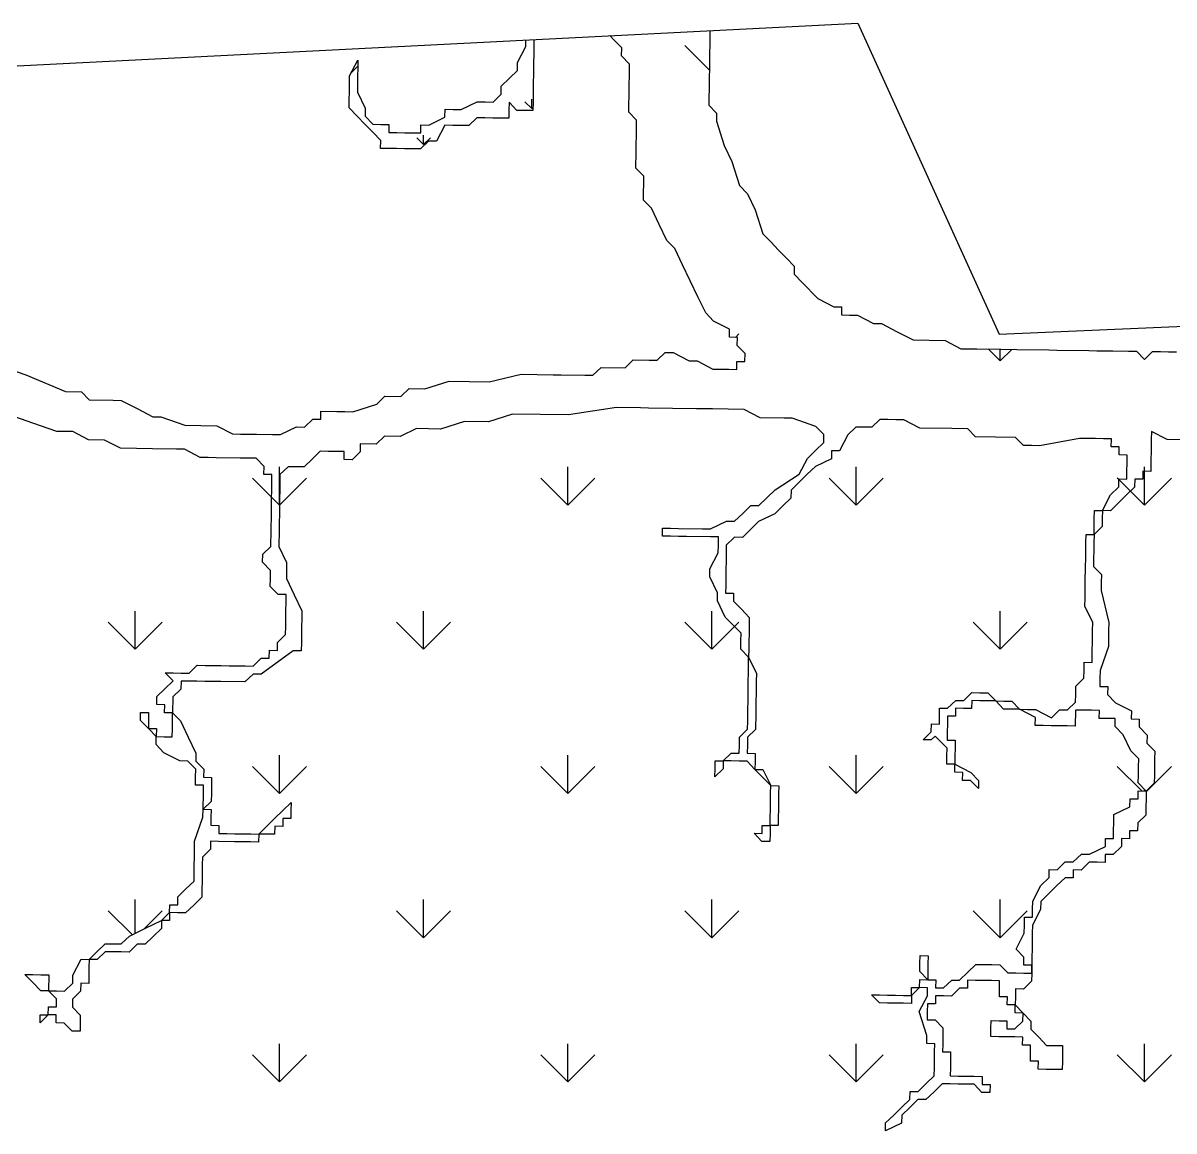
# Model space of a CAD drawing. Header units: metres. Extents: x 266585 to 279238, y 2117616 to 2127268.
# Drawn here: x 267771 to 268345, y 2126716 to 2127268 of the extents above; entities that cross this region are included whole.
import ezdxf

# ---------------------------------------------------------------- set-up
doc = ezdxf.new("R2010")
doc.units = ezdxf.units.M
doc.layers.add('MANGROOVES', color=112, linetype='Continuous')
doc.layers.add('village', color=3, linetype='Continuous')

msp = doc.modelspace()

# ---------------------------------------------------------------- linework, layer by layer
at = {"layer": 'MANGROOVES'}
for p, q in [((268113.52, 2127263.98), (268113.44, 2127258.65)), ((268017.72, 2127248.1), (268021.82, 2127256)), ((268021.82, 2127256), (268021.87, 2127259.32)), ((268025.8, 2127255.95), (268025.74, 2127251.96)), ((268025.85, 2127259.52), (268025.8, 2127255.95)), ((268065.67, 2127259.35), (268063.64, 2127261.44)), ((268069.59, 2127255.31), (268065.67, 2127259.35)), ((268113.44, 2127258.65), (268113.33, 2127250.68)), ((268025.74, 2127251.96), (268025.68, 2127247.98)), ((268069.53, 2127251.32), (268069.59, 2127255.31)), ((268073.46, 2127247.28), (268069.53, 2127251.32)), ((268113.33, 2127250.68), (268113.27, 2127246.7)), ((267934, 2127241.36), (267938.1, 2127249.26)), ((267938.04, 2127245.28), (267937.98, 2127241.3)), ((267938.1, 2127249.26), (267938.04, 2127245.28)), ((268017.66, 2127244.12), (268017.72, 2127248.1)), ((268025.68, 2127247.98), (268025.63, 2127244)), ((268073.22, 2127231.36), (268073.46, 2127247.28)), ((268113.27, 2127246.7), (268113.15, 2127238.74)), ((267933.94, 2127237.38), (267934, 2127241.36)), ((267937.98, 2127241.3), (267937.93, 2127237.32)), ((268009.59, 2127236.27), (268013.62, 2127240.19)), ((268013.62, 2127240.19), (268017.66, 2127244.12)), ((268025.63, 2127244), (268025.51, 2127236.04)), ((268113.15, 2127238.74), (268113.09, 2127234.76)), ((267933.83, 2127229.41), (267933.89, 2127233.39)), ((267933.89, 2127233.39), (267933.94, 2127237.38)), ((267937.93, 2127237.32), (267937.87, 2127233.34)), ((267937.87, 2127233.34), (267941.73, 2127225.31)), ((268009.53, 2127232.29), (268009.59, 2127236.27)), ((268025.51, 2127236.04), (268025.45, 2127232.06)), ((268113.09, 2127234.76), (268113.04, 2127230.78)), ((267933.77, 2127225.43), (267933.83, 2127229.41)), ((267989.51, 2127224.62), (267997.53, 2127228.48)), ((267997.53, 2127228.48), (268001.51, 2127228.42)), ((268001.51, 2127228.42), (268005.49, 2127228.37)), ((268005.49, 2127228.37), (268009.53, 2127232.29)), ((268013.45, 2127228.25), (268013.39, 2127224.27)), ((268017.37, 2127224.21), (268013.45, 2127228.25)), ((268025.39, 2127228.07), (268025.34, 2127224.09)), ((268025.45, 2127232.06), (268025.39, 2127228.07)), ((268073.11, 2127223.39), (268073.17, 2127227.38)), ((268073.17, 2127227.38), (268073.22, 2127231.36)), ((268113.04, 2127230.78), (268112.98, 2127226.79)), ((267937.69, 2127221.39), (267933.77, 2127225.43)), ((267941.62, 2127217.35), (267937.69, 2127221.39)), ((267941.73, 2127225.31), (267941.67, 2127221.33)), ((267941.67, 2127221.33), (267945.6, 2127217.29)), ((267981.48, 2127220.75), (267981.54, 2127224.73)), ((267981.54, 2127224.73), (267985.52, 2127224.67)), ((267985.52, 2127224.67), (267989.51, 2127224.62)), ((268013.39, 2127224.27), (268013.33, 2127220.29)), ((268021.35, 2127224.15), (268017.37, 2127224.21)), ((268025.34, 2127224.09), (268021.35, 2127224.15)), ((268077.03, 2127219.35), (268073.11, 2127223.39)), ((268112.98, 2127226.79), (268116.9, 2127222.75)), ((268116.9, 2127222.75), (268116.84, 2127218.77)), ((267945.54, 2127213.31), (267941.62, 2127217.35)), ((267945.6, 2127217.29), (267949.58, 2127217.24)), ((267949.58, 2127217.24), (267953.56, 2127217.18)), ((267953.56, 2127217.18), (267953.5, 2127213.2)), ((267969.43, 2127212.96), (267969.48, 2127216.94)), ((267969.48, 2127216.94), (267973.46, 2127216.89)), ((267973.46, 2127216.89), (267981.48, 2127220.75)), ((267981.43, 2127216.77), (267977.33, 2127208.86)), ((267985.41, 2127216.71), (267981.43, 2127216.77)), ((267989.39, 2127216.65), (267985.41, 2127216.71)), ((267993.37, 2127216.59), (267989.39, 2127216.65)), ((267997.41, 2127220.52), (267993.37, 2127216.59)), ((268001.39, 2127220.46), (267997.41, 2127220.52)), ((268005.37, 2127220.4), (268001.39, 2127220.46)), ((268009.35, 2127220.34), (268005.37, 2127220.4)), ((268013.33, 2127220.29), (268009.35, 2127220.34)), ((268076.91, 2127211.39), (268077.03, 2127219.35)), ((268116.84, 2127218.77), (268120.65, 2127206.77)), ((267949.46, 2127209.27), (267945.54, 2127213.31)), ((267953.5, 2127213.2), (267957.48, 2127213.14)), ((267957.48, 2127213.14), (267961.46, 2127213.08)), ((267961.46, 2127213.08), (267965.44, 2127213.02)), ((267965.44, 2127213.02), (267969.43, 2127212.96)), ((268076.86, 2127207.41), (268076.91, 2127211.39)), ((267949.4, 2127205.29), (267949.46, 2127209.27)), ((267953.38, 2127205.23), (267949.4, 2127205.29)), ((267957.37, 2127205.17), (267953.38, 2127205.23)), ((267961.35, 2127205.12), (267957.37, 2127205.17)), ((267965.33, 2127205.06), (267961.35, 2127205.12)), ((267969.31, 2127205), (267965.33, 2127205.06)), ((267973.35, 2127208.92), (267969.31, 2127205)), ((267977.33, 2127208.86), (267973.35, 2127208.92)), ((268076.8, 2127203.43), (268076.86, 2127207.41)), ((268120.65, 2127206.77), (268124.51, 2127198.75)), ((268076.68, 2127195.46), (268076.8, 2127203.43)), ((268124.51, 2127198.75), (268128.32, 2127186.74)), ((268080.6, 2127191.42), (268076.68, 2127195.46)), ((268080.49, 2127183.46), (268080.55, 2127187.44)), ((268080.55, 2127187.44), (268080.6, 2127191.42)), ((268080.43, 2127179.48), (268080.49, 2127183.46)), ((268128.32, 2127186.74), (268132.24, 2127182.7)), ((268132.24, 2127182.7), (268136.11, 2127174.68)), ((268084.35, 2127175.44), (268080.43, 2127179.48)), ((268088.22, 2127167.42), (268084.35, 2127175.44)), ((268136.11, 2127174.68), (268139.91, 2127162.68)), ((268092.08, 2127159.4), (268088.22, 2127167.42)), ((268096.01, 2127155.36), (268092.08, 2127159.4)), ((268139.91, 2127162.68), (268143.84, 2127158.64)), ((268143.84, 2127158.64), (268147.76, 2127154.6)), ((268099.87, 2127147.33), (268096.01, 2127155.36)), ((268147.76, 2127154.6), (268151.68, 2127150.56)), ((268103.73, 2127139.31), (268099.87, 2127147.33)), ((268151.68, 2127150.56), (268155.61, 2127146.52)), ((268155.61, 2127146.52), (268155.55, 2127142.54)), ((268155.55, 2127142.54), (268159.47, 2127138.5)), ((268107.6, 2127131.29), (268103.73, 2127139.31)), ((268159.47, 2127138.5), (268167.32, 2127130.42)), ((268111.46, 2127123.27), (268107.6, 2127131.29)), ((268167.32, 2127130.42), (268175.22, 2127126.32)), ((268175.22, 2127126.32), (268179.2, 2127126.26)), ((268179.2, 2127126.26), (268179.14, 2127122.28)), ((268115.39, 2127119.23), (268111.46, 2127123.27)), ((268123.29, 2127115.13), (268115.39, 2127119.23)), ((268179.14, 2127122.28), (268183.12, 2127122.22)), ((268183.12, 2127122.22), (268187.1, 2127122.16)), ((268187.1, 2127122.16), (268195.01, 2127118.07)), ((268123.23, 2127111.15), (268123.29, 2127115.13)), ((268195.01, 2127118.07), (268198.99, 2127118.01)), ((268198.99, 2127118.01), (268206.89, 2127113.91)), ((268206.89, 2127113.91), (268214.8, 2127109.81)), ((268127.21, 2127111.09), (268123.23, 2127111.15)), ((268127.16, 2127107.11), (268127.21, 2127111.09)), ((268131.08, 2127103.07), (268127.16, 2127107.11)), ((268214.8, 2127109.81), (268222.76, 2127109.69)), ((268222.76, 2127109.69), (268230.72, 2127109.58)), ((268230.72, 2127109.58), (268238.63, 2127105.48)), ((268087.23, 2127099.73), (268091.27, 2127103.65)), ((268091.27, 2127103.65), (268095.25, 2127103.59)), ((268095.25, 2127103.59), (268103.15, 2127099.5)), ((268131.02, 2127099.09), (268131.08, 2127103.07)), ((268238.63, 2127105.48), (268246.59, 2127105.36)), ((268246.59, 2127105.36), (268258.53, 2127105.19)), ((268258.53, 2127105.19), (268266.49, 2127105.07)), ((268266.49, 2127105.07), (268282.42, 2127104.84)), ((268282.42, 2127104.84), (268286.4, 2127104.78)), ((268286.4, 2127104.78), (268302.32, 2127104.55)), ((268302.32, 2127104.55), (268306.3, 2127104.49)), ((268306.3, 2127104.49), (268310.29, 2127104.43)), ((268310.29, 2127104.43), (268314.27, 2127104.37)), ((268314.27, 2127104.37), (268322.23, 2127104.26)), ((268322.23, 2127104.26), (268326.21, 2127104.2)), ((268326.21, 2127104.2), (268330.13, 2127100.16)), ((268330.13, 2127100.16), (268334.17, 2127104.08)), ((268334.17, 2127104.08), (268338.15, 2127104.02)), ((268338.15, 2127104.02), (268342.13, 2127103.97)), ((268342.13, 2127103.97), (268346.12, 2127103.91)), ((267760.66, 2127096.54), (267772.55, 2127092.38)), ((268055.26, 2127092.23), (268059.3, 2127096.15)), ((268059.3, 2127096.15), (268071.25, 2127095.98)), ((268071.25, 2127095.98), (268075.28, 2127099.9)), ((268075.28, 2127099.9), (268083.25, 2127099.79)), ((268083.25, 2127099.79), (268087.23, 2127099.73)), ((268103.15, 2127099.5), (268107.13, 2127099.44)), ((268107.13, 2127099.44), (268115.04, 2127095.34)), ((268115.04, 2127095.34), (268119.02, 2127095.28)), ((268119.02, 2127095.28), (268123, 2127095.22)), ((268123, 2127095.22), (268126.98, 2127095.16)), ((268126.98, 2127095.16), (268127.04, 2127099.15)), ((268127.04, 2127099.15), (268131.02, 2127099.09)), ((267772.55, 2127092.38), (267792.34, 2127084.13)), ((268003.45, 2127089.01), (268019.43, 2127092.75)), ((268019.43, 2127092.75), (268027.4, 2127092.64)), ((268027.4, 2127092.64), (268035.36, 2127092.52)), ((268035.36, 2127092.52), (268039.34, 2127092.46)), ((268039.34, 2127092.46), (268051.28, 2127092.29)), ((268051.28, 2127092.29), (268055.26, 2127092.23)), ((267792.34, 2127084.13), (267800.3, 2127084.01)), ((267800.3, 2127084.01), (267804.22, 2127079.97)), ((267959.54, 2127081.68), (267963.58, 2127085.61)), ((267963.58, 2127085.61), (267971.54, 2127085.49)), ((267971.54, 2127085.49), (267983.54, 2127089.3)), ((267983.54, 2127089.3), (268003.45, 2127089.01)), ((267804.22, 2127079.97), (267816.16, 2127079.8)), ((267816.16, 2127079.8), (267820.15, 2127079.74)), ((267820.15, 2127079.74), (267828.05, 2127075.64)), ((267947.54, 2127077.87), (267951.58, 2127081.8)), ((267951.58, 2127081.8), (267959.54, 2127081.68)), ((267776.18, 2127068.43), (267764.29, 2127072.59)), ((267828.05, 2127075.64), (267835.95, 2127071.54)), ((267919.56, 2127070.32), (267919.61, 2127074.3)), ((267919.61, 2127074.3), (267927.58, 2127074.18)), ((267927.58, 2127074.18), (267931.56, 2127074.13)), ((267931.56, 2127074.13), (267935.54, 2127074.07)), ((267935.54, 2127074.07), (267947.54, 2127077.87)), ((268015.16, 2127072.9), (268003.16, 2127069.1)), ((268043.03, 2127072.5), (268015.16, 2127072.9)), ((268066.97, 2127076.13), (268043.03, 2127072.5)), ((268078.92, 2127075.95), (268066.97, 2127076.13)), ((268082.9, 2127075.9), (268078.92, 2127075.95)), ((268094.84, 2127075.72), (268082.9, 2127075.9)), ((268106.78, 2127075.55), (268094.84, 2127075.72)), ((268114.75, 2127075.43), (268106.78, 2127075.55)), ((268122.71, 2127075.31), (268114.75, 2127075.43)), ((268130.67, 2127075.2), (268122.71, 2127075.31)), ((268138.57, 2127071.1), (268130.67, 2127075.2)), ((267788.06, 2127064.28), (267776.18, 2127068.43)), ((267835.95, 2127071.54), (267839.93, 2127071.48)), ((267839.93, 2127071.48), (267851.82, 2127067.33)), ((267851.82, 2127067.33), (267859.78, 2127067.21)), ((267859.78, 2127067.21), (267867.74, 2127067.09)), ((267867.74, 2127067.09), (267875.65, 2127063)), ((267899.53, 2127062.65), (267907.55, 2127066.51)), ((267907.55, 2127066.51), (267911.54, 2127066.45)), ((267911.54, 2127066.45), (267915.58, 2127070.38)), ((267915.58, 2127070.38), (267919.56, 2127070.32)), ((267991.22, 2127069.27), (267979.21, 2127065.46)), ((268003.16, 2127069.1), (267991.22, 2127069.27)), ((268150.52, 2127070.92), (268138.57, 2127071.1)), ((268154.5, 2127070.87), (268150.52, 2127070.92)), ((268166.38, 2127066.71), (268154.5, 2127070.87)), ((268170.31, 2127062.67), (268166.38, 2127066.71)), ((268198.29, 2127070.23), (268194.25, 2127066.3)), ((268202.27, 2127070.17), (268198.29, 2127070.23)), ((268206.25, 2127070.11), (268202.27, 2127070.17)), ((268210.23, 2127070.05), (268206.25, 2127070.11)), ((268218.14, 2127065.95), (268210.23, 2127070.05)), ((267796.03, 2127064.16), (267788.06, 2127064.28)), ((267803.93, 2127060.06), (267796.03, 2127064.16)), ((267875.65, 2127063), (267879.63, 2127062.94)), ((267879.63, 2127062.94), (267887.59, 2127062.82)), ((267887.59, 2127062.82), (267895.55, 2127062.7)), ((267895.55, 2127062.7), (267899.53, 2127062.65)), ((267951.29, 2127061.89), (267947.25, 2127057.97)), ((267959.25, 2127061.77), (267951.29, 2127061.89)), ((267967.27, 2127065.64), (267959.25, 2127061.77)), ((267979.21, 2127065.46), (267967.27, 2127065.64)), ((268170.25, 2127058.69), (268170.31, 2127062.67)), ((268182.25, 2127062.5), (268178.15, 2127054.59)), ((268186.29, 2127066.42), (268182.25, 2127062.5)), ((268194.25, 2127066.3), (268186.29, 2127066.42)), ((268234.06, 2127065.72), (268218.14, 2127065.95)), ((268242.02, 2127065.6), (268234.06, 2127065.72)), ((268245.95, 2127061.56), (268242.02, 2127065.6)), ((268265.85, 2127061.27), (268245.95, 2127061.56)), ((268269.78, 2127057.23), (268265.85, 2127061.27)), ((268297.7, 2127060.81), (268277.74, 2127057.12)), ((268301.68, 2127060.75), (268297.7, 2127060.81)), ((268305.66, 2127060.69), (268301.68, 2127060.75)), ((268333.59, 2127064.27), (268333.53, 2127060.28)), ((268341.49, 2127060.17), (268333.59, 2127064.27)), ((267811.89, 2127059.95), (267803.93, 2127060.06)), ((267819.8, 2127055.85), (267811.89, 2127059.95)), ((267827.76, 2127055.73), (267819.8, 2127055.85)), ((267835.72, 2127055.61), (267827.76, 2127055.73)), ((267847.66, 2127055.44), (267835.72, 2127055.61)), ((267851.65, 2127055.38), (267847.66, 2127055.44)), ((267859.55, 2127051.28), (267851.65, 2127055.38)), ((267939.29, 2127058.08), (267939.23, 2127054.1)), ((267947.25, 2127057.97), (267939.29, 2127058.08)), ((268166.21, 2127054.76), (268170.25, 2127058.69)), ((268273.76, 2127057.18), (268269.78, 2127057.23)), ((268277.74, 2127057.12), (268273.76, 2127057.18)), ((268309.65, 2127060.63), (268305.66, 2127060.69)), ((268313.63, 2127060.57), (268309.65, 2127060.63)), ((268313.57, 2127056.59), (268313.63, 2127060.57)), ((268317.55, 2127056.53), (268313.57, 2127056.59)), ((268317.49, 2127052.55), (268317.55, 2127056.53)), ((268333.47, 2127056.3), (268333.36, 2127048.34)), ((268333.53, 2127060.28), (268333.47, 2127056.3)), ((268353.44, 2127059.99), (268341.49, 2127060.17)), ((267863.53, 2127051.23), (267859.55, 2127051.28)), ((267867.51, 2127051.17), (267863.53, 2127051.23)), ((267879.45, 2127050.99), (267867.51, 2127051.17)), ((267883.44, 2127050.93), (267879.45, 2127050.99)), ((267887.42, 2127050.88), (267883.44, 2127050.93)), ((267891.34, 2127046.84), (267887.42, 2127050.88)), ((267915.28, 2127050.47), (267911.25, 2127046.54)), ((267919.32, 2127054.39), (267915.28, 2127050.47)), ((267923.3, 2127054.33), (267919.32, 2127054.39)), ((267927.29, 2127054.28), (267923.3, 2127054.33)), ((267931.27, 2127054.22), (267927.29, 2127054.28)), ((267931.21, 2127050.24), (267931.27, 2127054.22)), ((267935.19, 2127050.18), (267931.21, 2127050.24)), ((267939.23, 2127054.1), (267935.19, 2127050.18)), ((268158.07, 2127042.94), (268162.17, 2127050.84)), ((268162.17, 2127050.84), (268166.21, 2127054.76)), ((268174.11, 2127050.67), (268166.09, 2127046.8)), ((268174.17, 2127054.65), (268174.11, 2127050.67)), ((268178.15, 2127054.59), (268174.17, 2127054.65)), ((268321.47, 2127052.5), (268317.49, 2127052.55)), ((268321.41, 2127048.51), (268321.47, 2127052.5)), ((267891.28, 2127042.85), (267891.34, 2127046.84)), ((267903.28, 2127046.66), (267899.24, 2127042.74)), ((267907.26, 2127046.6), (267903.28, 2127046.66)), ((267911.25, 2127046.54), (267907.26, 2127046.6)), ((268166.09, 2127046.8), (268162.05, 2127042.88)), ((268321.3, 2127040.55), (268321.36, 2127044.53)), ((268321.36, 2127044.53), (268321.41, 2127048.51)), ((268329.32, 2127044.42), (268329.26, 2127040.43)), ((268333.3, 2127044.36), (268329.32, 2127044.42)), ((268333.36, 2127048.34), (268333.3, 2127044.36)), ((267895.26, 2127042.8), (267891.28, 2127042.85)), ((267895.15, 2127034.83), (267895.2, 2127038.81)), ((267895.2, 2127038.81), (267895.26, 2127042.8)), ((267899.19, 2127038.76), (267899.13, 2127034.77)), ((267899.24, 2127042.74), (267899.19, 2127038.76)), ((268146.01, 2127035.15), (268158.07, 2127042.94)), ((268158.01, 2127038.95), (268153.98, 2127035.03)), ((268162.05, 2127042.88), (268158.01, 2127038.95)), ((268317.26, 2127036.63), (268317.32, 2127040.61)), ((268317.32, 2127040.61), (268321.3, 2127040.55)), ((268325.28, 2127040.49), (268325.22, 2127036.51)), ((268329.26, 2127040.43), (268325.28, 2127040.49)), ((267895.09, 2127030.85), (267895.15, 2127034.83)), ((267899.13, 2127034.77), (267899.07, 2127030.79)), ((268137.93, 2127027.3), (268146.01, 2127035.15)), ((268153.98, 2127035.03), (268153.92, 2127031.05)), ((268309.12, 2127024.8), (268313.22, 2127032.7)), ((268313.22, 2127032.7), (268317.26, 2127036.63)), ((268321.18, 2127032.59), (268317.14, 2127028.66)), ((268325.22, 2127036.51), (268321.18, 2127032.59)), ((267894.97, 2127022.89), (267895.03, 2127026.87)), ((267895.03, 2127026.87), (267895.09, 2127030.85)), ((267899.01, 2127026.81), (267898.84, 2127014.87)), ((267899.07, 2127030.79), (267899.01, 2127026.81)), ((268129.91, 2127023.44), (268133.95, 2127027.36)), ((268133.95, 2127027.36), (268137.93, 2127027.3)), ((268149.88, 2127027.13), (268145.84, 2127023.2)), ((268153.92, 2127031.05), (268149.88, 2127027.13)), ((268317.14, 2127028.66), (268313.1, 2127024.74)), ((267894.74, 2127006.96), (267894.97, 2127022.89)), ((268125.87, 2127019.51), (268129.91, 2127023.44)), ((268145.84, 2127023.2), (268137.82, 2127019.34)), ((268305.02, 2127016.89), (268305.08, 2127020.87)), ((268305.08, 2127020.87), (268305.14, 2127024.86)), ((268305.14, 2127024.86), (268309.12, 2127024.8)), ((268309.06, 2127020.82), (268309, 2127016.83)), ((268309.12, 2127024.8), (268309.06, 2127020.82)), ((268313.1, 2127024.74), (268309.12, 2127024.8)), ((267898.84, 2127014.87), (267898.72, 2127006.9)), ((268089.93, 2127012.07), (268089.99, 2127016.05)), ((268089.99, 2127016.05), (268093.97, 2127016)), ((268093.97, 2127016), (268097.95, 2127015.94)), ((268097.95, 2127015.94), (268109.89, 2127015.76)), ((268109.89, 2127015.76), (268113.87, 2127015.7)), ((268113.87, 2127015.7), (268121.89, 2127019.57)), ((268121.89, 2127019.57), (268125.87, 2127019.51)), ((268137.82, 2127019.34), (268129.74, 2127011.49)), ((268304.97, 2127012.91), (268305.02, 2127016.89)), ((268309, 2127016.83), (268304.97, 2127012.91)), ((268093.91, 2127012.01), (268089.93, 2127012.07)), ((268097.89, 2127011.96), (268093.91, 2127012.01)), ((268101.87, 2127011.9), (268097.89, 2127011.96)), ((268113.81, 2127011.72), (268101.87, 2127011.9)), ((268117.8, 2127011.66), (268113.81, 2127011.72)), ((268117.74, 2127007.68), (268117.8, 2127011.66)), ((268125.76, 2127011.55), (268121.72, 2127007.62)), ((268129.74, 2127011.49), (268125.76, 2127011.55)), ((268300.93, 2127008.99), (268300.98, 2127012.97)), ((268300.98, 2127012.97), (268304.97, 2127012.91)), ((268304.97, 2127012.91), (268304.91, 2127008.93)), ((267890.7, 2127003.04), (267894.74, 2127006.96)), ((267898.72, 2127006.9), (267902.58, 2126998.88)), ((268113.58, 2126995.8), (268117.68, 2127003.7)), ((268117.68, 2127003.7), (268117.74, 2127007.68)), ((268121.66, 2127003.64), (268121.6, 2126999.66)), ((268121.72, 2127007.62), (268121.66, 2127003.64)), ((268300.81, 2127001.02), (268300.87, 2127005.01)), ((268300.87, 2127005.01), (268300.93, 2127008.99)), ((268304.85, 2127004.95), (268304.79, 2127000.97)), ((268304.91, 2127008.93), (268304.85, 2127004.95)), ((267890.64, 2126999.06), (267890.7, 2127003.04)), ((267894.56, 2126995.02), (267890.64, 2126999.06)), ((267902.58, 2126998.88), (267902.47, 2126990.92)), ((268121.6, 2126999.66), (268121.54, 2126995.68)), ((268300.75, 2126997.04), (268300.81, 2127001.02)), ((268304.79, 2127000.97), (268304.73, 2126996.98)), ((267894.51, 2126991.03), (267894.56, 2126995.02)), ((268113.52, 2126991.81), (268113.58, 2126995.8)), ((268121.54, 2126995.68), (268121.49, 2126991.7)), ((268300.64, 2126989.08), (268300.75, 2126997.04)), ((268304.73, 2126996.98), (268308.66, 2126992.94)), ((268308.66, 2126992.94), (268308.6, 2126988.96)), ((267894.45, 2126987.05), (267894.51, 2126991.03)), ((267898.37, 2126983.01), (267894.45, 2126987.05)), ((267902.47, 2126990.92), (267906.33, 2126982.9)), ((268117.39, 2126983.79), (268113.52, 2126991.81)), ((268121.43, 2126987.72), (268121.37, 2126983.73)), ((268121.49, 2126991.7), (268121.43, 2126987.72)), ((268300.58, 2126985.1), (268300.64, 2126989.08)), ((268308.6, 2126988.96), (268308.54, 2126984.98)), ((267902.35, 2126982.95), (267898.37, 2126983.01)), ((267902.29, 2126978.97), (267902.35, 2126982.95)), ((267906.33, 2126982.9), (267910.2, 2126974.87)), ((268117.33, 2126979.81), (268117.39, 2126983.79)), ((268121.37, 2126983.73), (268125.35, 2126983.68)), ((268125.35, 2126983.68), (268125.29, 2126979.69)), ((268300.46, 2126977.13), (268300.52, 2126981.12)), ((268300.52, 2126981.12), (268300.58, 2126985.1)), ((268308.54, 2126984.98), (268312.29, 2126969)), ((267902.18, 2126971.01), (267902.23, 2126974.99)), ((267902.23, 2126974.99), (267902.29, 2126978.97)), ((267910.2, 2126974.87), (267910.14, 2126970.89)), ((268121.2, 2126971.79), (268117.33, 2126979.81)), ((268125.29, 2126979.69), (268129.22, 2126975.65)), ((268129.22, 2126975.65), (268133.14, 2126971.61)), ((268304.33, 2126969.11), (268300.46, 2126977.13)), ((267902.12, 2126967.03), (267902.18, 2126971.01)), ((267910.14, 2126970.89), (267910.08, 2126966.91)), ((268129.04, 2126963.71), (268121.2, 2126971.79)), ((268133.14, 2126971.61), (268133.08, 2126967.63)), ((268304.27, 2126965.13), (268304.33, 2126969.11)), ((268312.29, 2126969), (268312.23, 2126965.01)), ((267902.06, 2126963.05), (267902.12, 2126967.03)), ((267910.08, 2126966.91), (267910.02, 2126962.93)), ((268128.98, 2126959.73), (268129.04, 2126963.71)), ((268133.08, 2126967.63), (268132.91, 2126955.69)), ((268304.21, 2126961.15), (268304.27, 2126965.13)), ((268312.23, 2126965.01), (268312.17, 2126961.03)), ((267897.96, 2126955.14), (267898.02, 2126959.12)), ((267898.02, 2126959.12), (267902.06, 2126963.05)), ((267909.96, 2126958.95), (267909.91, 2126954.97)), ((267910.02, 2126962.93), (267909.96, 2126958.95)), ((268128.92, 2126955.75), (268128.98, 2126959.73)), ((268304.09, 2126953.18), (268304.21, 2126961.15)), ((268312.17, 2126961.03), (268312.11, 2126957.05)), ((267905.92, 2126955.02), (267889.83, 2126943.31)), ((267893.92, 2126951.22), (267893.98, 2126955.2)), ((267893.98, 2126955.2), (267897.96, 2126955.14)), ((267909.91, 2126954.97), (267905.92, 2126955.02)), ((268132.85, 2126951.71), (268128.92, 2126955.75)), ((268132.91, 2126955.69), (268132.85, 2126951.71)), ((268304.03, 2126949.2), (268304.09, 2126953.18)), ((268312.11, 2126957.05), (268307.96, 2126945.16)), ((267854, 2126943.83), (267858.04, 2126947.76)), ((267858.04, 2126947.76), (267862.02, 2126947.7)), ((267862.02, 2126947.7), (267869.98, 2126947.58)), ((267869.98, 2126947.58), (267873.96, 2126947.53)), ((267873.96, 2126947.53), (267877.94, 2126947.47)), ((267877.94, 2126947.47), (267881.92, 2126947.41)), ((267881.92, 2126947.41), (267885.9, 2126947.35)), ((267885.9, 2126947.35), (267889.94, 2126951.27)), ((267889.94, 2126951.27), (267893.92, 2126951.22)), ((268132.73, 2126943.74), (268132.79, 2126947.72)), ((268132.79, 2126947.72), (268132.85, 2126951.71)), ((268132.85, 2126951.71), (268136.71, 2126943.68)), ((268299.99, 2126945.28), (268300.05, 2126949.26)), ((268300.05, 2126949.26), (268304.03, 2126949.2)), ((267845.98, 2126939.97), (267842.05, 2126944.01)), ((267842.05, 2126944.01), (267846.03, 2126943.95)), ((267846.03, 2126943.95), (267850.02, 2126943.89)), ((267850.02, 2126943.89), (267854, 2126943.83)), ((267885.84, 2126943.37), (267881.81, 2126939.45)), ((267889.83, 2126943.31), (267885.84, 2126943.37)), ((268132.67, 2126939.76), (268132.73, 2126943.74)), ((268136.71, 2126943.68), (268136.65, 2126939.7)), ((268295.9, 2126937.37), (268299.94, 2126941.3)), ((268299.94, 2126941.3), (268299.99, 2126945.28)), ((268307.9, 2126941.18), (268307.84, 2126937.2)), ((268307.96, 2126945.16), (268307.9, 2126941.18)), ((267837.9, 2126932.12), (267841.94, 2126936.05)), ((267841.94, 2126936.05), (267845.98, 2126939.97)), ((267849.9, 2126935.93), (267845.86, 2126932.01)), ((267849.96, 2126939.91), (267849.9, 2126935.93)), ((267853.94, 2126939.85), (267849.96, 2126939.91)), ((267857.92, 2126939.79), (267853.94, 2126939.85)), ((267861.9, 2126939.74), (267857.92, 2126939.79)), ((267865.88, 2126939.68), (267861.9, 2126939.74)), ((267869.86, 2126939.62), (267865.88, 2126939.68)), ((267881.81, 2126939.45), (267869.86, 2126939.62)), ((268132.38, 2126919.85), (268132.61, 2126935.78)), ((268132.61, 2126935.78), (268132.67, 2126939.76)), ((268136.6, 2126935.72), (268136.48, 2126927.76)), ((268136.65, 2126939.7), (268136.6, 2126935.72)), ((268295.84, 2126933.39), (268295.9, 2126937.37)), ((268307.84, 2126937.2), (268311.82, 2126937.14)), ((268311.82, 2126937.14), (268311.76, 2126933.16)), ((267837.84, 2126928.14), (267837.9, 2126932.12)), ((267845.86, 2126932.01), (267845.74, 2126924.04)), ((268232.03, 2126926.36), (268236.06, 2126930.28)), ((268236.06, 2126930.28), (268240.05, 2126930.23)), ((268240.05, 2126930.23), (268244.08, 2126934.15)), ((268244.03, 2126930.17), (268243.97, 2126926.19)), ((268248.01, 2126930.11), (268244.03, 2126930.17)), ((268244.08, 2126934.15), (268248.07, 2126934.09)), ((268251.99, 2126930.05), (268248.01, 2126930.11)), ((268248.07, 2126934.09), (268252.05, 2126934.03)), ((268255.97, 2126929.99), (268251.99, 2126930.05)), ((268252.05, 2126934.03), (268255.97, 2126929.99)), ((268259.89, 2126925.95), (268255.97, 2126929.99)), ((268255.97, 2126929.99), (268259.95, 2126929.93)), ((268259.95, 2126929.93), (268263.93, 2126929.88)), ((268263.93, 2126929.88), (268267.85, 2126925.84)), ((268291.74, 2126925.49), (268295.78, 2126929.41)), ((268295.78, 2126929.41), (268295.84, 2126933.39)), ((268311.76, 2126933.16), (268315.69, 2126929.12)), ((268315.69, 2126929.12), (268323.59, 2126925.02)), ((267829.76, 2126920.29), (267829.82, 2126924.28)), ((267829.82, 2126924.28), (267833.8, 2126924.22)), ((267833.8, 2126924.22), (267833.74, 2126920.24)), ((267841.82, 2126928.08), (267837.84, 2126928.14)), ((267841.76, 2126924.1), (267841.82, 2126928.08)), ((267845.74, 2126924.04), (267841.76, 2126924.1)), ((267845.68, 2126920.06), (267845.74, 2126924.04)), ((267845.74, 2126924.04), (267849.67, 2126920)), ((268136.42, 2126923.78), (268136.3, 2126915.81)), ((268136.48, 2126927.76), (268136.42, 2126923.78)), ((268227.99, 2126922.44), (268228.04, 2126926.42)), ((268228.04, 2126926.42), (268232.03, 2126926.36)), ((268236.01, 2126926.3), (268235.95, 2126922.32)), ((268239.99, 2126926.24), (268236.01, 2126926.3)), ((268243.97, 2126926.19), (268239.99, 2126926.24)), ((268263.87, 2126925.89), (268259.89, 2126925.95)), ((268267.85, 2126925.84), (268263.87, 2126925.89)), ((268275.76, 2126921.74), (268267.85, 2126925.84)), ((268267.85, 2126925.84), (268271.84, 2126925.78)), ((268271.84, 2126925.78), (268275.82, 2126925.72)), ((268275.82, 2126925.72), (268283.72, 2126921.62)), ((268283.72, 2126921.62), (268287.76, 2126925.55)), ((268287.76, 2126925.55), (268291.74, 2126925.49)), ((268295.72, 2126925.43), (268295.61, 2126917.47)), ((268299.7, 2126925.37), (268295.72, 2126925.43)), ((268303.68, 2126925.31), (268299.7, 2126925.37)), ((268307.67, 2126925.25), (268303.68, 2126925.31)), ((268307.61, 2126921.27), (268307.67, 2126925.25)), ((268323.59, 2126925.02), (268323.53, 2126921.04)), ((267833.68, 2126916.25), (267829.76, 2126920.29)), ((267833.74, 2126920.24), (267833.68, 2126916.25)), ((267845.63, 2126916.08), (267845.68, 2126920.06)), ((267849.67, 2126920), (267853.53, 2126911.98)), ((268132.32, 2126915.87), (268132.38, 2126919.85)), ((268223.89, 2126914.53), (268223.95, 2126918.51)), ((268223.95, 2126918.51), (268227.93, 2126918.46)), ((268227.93, 2126918.46), (268227.99, 2126922.44)), ((268231.91, 2126918.4), (268231.85, 2126914.42)), ((268231.97, 2126922.38), (268231.91, 2126918.4)), ((268235.95, 2126922.32), (268231.97, 2126922.38)), ((268275.7, 2126917.76), (268275.76, 2126921.74)), ((268279.68, 2126917.7), (268275.7, 2126917.76)), ((268283.66, 2126917.64), (268279.68, 2126917.7)), ((268291.63, 2126917.52), (268283.66, 2126917.64)), ((268295.61, 2126917.47), (268291.63, 2126917.52)), ((268311.59, 2126921.21), (268307.61, 2126921.27)), ((268315.57, 2126921.16), (268311.59, 2126921.21)), ((268315.51, 2126917.17), (268315.57, 2126921.16)), ((268323.53, 2126921.04), (268327.51, 2126920.98)), ((268327.51, 2126920.98), (268327.45, 2126917)), ((267837.61, 2126912.21), (267833.68, 2126916.25)), ((267833.68, 2126916.25), (267837.66, 2126916.2)), ((267837.55, 2126908.23), (267837.61, 2126912.21)), ((267837.66, 2126916.2), (267837.61, 2126912.21)), ((267837.61, 2126912.21), (267841.59, 2126912.16)), ((267841.59, 2126912.16), (267845.57, 2126912.1)), ((267845.57, 2126912.1), (267845.63, 2126916.08)), ((267853.53, 2126911.98), (267857.4, 2126903.96)), ((268128.23, 2126907.97), (268128.28, 2126911.95)), ((268128.28, 2126911.95), (268132.32, 2126915.87)), ((268132.27, 2126911.89), (268132.21, 2126907.91)), ((268136.3, 2126915.81), (268132.27, 2126911.89)), ((268219.85, 2126910.61), (268223.89, 2126914.53)), ((268225.85, 2126912.51), (268223.83, 2126910.55)), ((268231.73, 2126906.45), (268225.85, 2126912.51)), ((268231.85, 2126914.42), (268231.79, 2126910.43)), ((268319.43, 2126913.13), (268315.51, 2126917.17)), ((268323.3, 2126905.11), (268319.43, 2126913.13)), ((268327.45, 2126917), (268331.38, 2126912.96)), ((268331.38, 2126912.96), (268331.32, 2126908.98)), ((267841.47, 2126904.19), (267837.55, 2126908.23)), ((268128.17, 2126903.98), (268128.23, 2126907.97)), ((268132.21, 2126907.91), (268132.15, 2126903.93)), ((268223.83, 2126910.55), (268219.85, 2126910.61)), ((268231.68, 2126902.47), (268231.73, 2126906.45)), ((268231.79, 2126910.43), (268235.77, 2126910.38)), ((268235.72, 2126906.39), (268235.66, 2126902.41)), ((268235.77, 2126910.38), (268235.72, 2126906.39)), ((268331.32, 2126908.98), (268335.24, 2126904.94)), ((267849.37, 2126900.09), (267841.47, 2126904.19)), ((267857.4, 2126903.96), (267857.34, 2126899.98)), ((268116.11, 2126896.19), (268116.17, 2126900.18)), ((268116.17, 2126900.18), (268120.15, 2126900.12)), ((268120.15, 2126900.12), (268120.09, 2126896.14)), ((268120.15, 2126900.12), (268124.19, 2126904.04)), ((268124.13, 2126900.06), (268120.15, 2126900.12)), ((268124.19, 2126904.04), (268128.17, 2126903.98)), ((268132.15, 2126903.93), (268136.13, 2126903.87)), ((268136.13, 2126903.87), (268136.07, 2126899.89)), ((268231.62, 2126898.49), (268231.68, 2126902.47)), ((268235.66, 2126902.41), (268235.6, 2126898.43)), ((268327.22, 2126901.07), (268323.3, 2126905.11)), ((268327.16, 2126897.09), (268327.22, 2126901.07)), ((268335.18, 2126900.96), (268335.13, 2126896.98)), ((268335.24, 2126904.94), (268335.18, 2126900.96)), ((267853.36, 2126900.04), (267849.37, 2126900.09)), ((267857.28, 2126896), (267853.36, 2126900.04)), ((267857.22, 2126892.01), (267857.28, 2126896)), ((267857.34, 2126899.98), (267861.26, 2126895.94)), ((267861.26, 2126895.94), (267861.2, 2126891.96)), ((268116.05, 2126892.21), (268116.11, 2126896.19)), ((268120.09, 2126896.14), (268116.05, 2126892.21)), ((268128.11, 2126900), (268124.13, 2126900.06)), ((268132.09, 2126899.94), (268128.11, 2126900)), ((268136.01, 2126895.9), (268132.09, 2126899.94)), ((268136.07, 2126899.89), (268136.01, 2126895.9)), ((268136.01, 2126895.9), (268139.99, 2126895.85)), ((268139.94, 2126891.86), (268136.01, 2126895.9)), ((268139.99, 2126895.85), (268143.86, 2126887.82)), ((268235.6, 2126898.43), (268231.62, 2126898.49)), ((268235.54, 2126894.45), (268235.6, 2126898.43)), ((268239.52, 2126894.39), (268235.54, 2126894.45)), ((268235.6, 2126898.43), (268243.5, 2126894.33)), ((268239.46, 2126890.41), (268239.52, 2126894.39)), ((268327.11, 2126893.11), (268327.16, 2126897.09)), ((268335.13, 2126896.98), (268335.07, 2126892.99)), ((267857.16, 2126888.03), (267857.22, 2126892.01)), ((267861.2, 2126891.96), (267865.18, 2126891.9)), ((267865.18, 2126891.9), (267865.12, 2126887.92)), ((268143.86, 2126887.82), (268139.94, 2126891.86)), ((268243.44, 2126890.35), (268239.46, 2126890.41)), ((268247.37, 2126886.31), (268243.44, 2126890.35)), ((268243.5, 2126894.33), (268247.43, 2126890.29)), ((268247.43, 2126890.29), (268247.37, 2126886.31)), ((268327.05, 2126889.13), (268327.11, 2126893.11)), ((268330.97, 2126885.09), (268327.05, 2126889.13)), ((268335.01, 2126889.01), (268330.97, 2126885.09)), ((268335.07, 2126892.99), (268335.01, 2126889.01)), ((267861.14, 2126887.97), (267857.16, 2126888.03)), ((267860.97, 2126876.03), (267861.09, 2126883.99)), ((267861.09, 2126883.99), (267861.14, 2126887.97)), ((267865.07, 2126883.93), (267865.01, 2126879.95)), ((267865.12, 2126887.92), (267865.07, 2126883.93)), ((268143.74, 2126879.86), (268143.8, 2126883.84)), ((268143.8, 2126883.84), (268143.86, 2126887.82)), ((268143.86, 2126887.82), (268147.84, 2126887.77)), ((268147.78, 2126883.78), (268147.72, 2126879.8)), ((268147.84, 2126887.77), (268147.78, 2126883.78)), ((268326.93, 2126881.16), (268326.99, 2126885.15)), ((268326.99, 2126885.15), (268330.97, 2126885.09)), ((268330.97, 2126885.09), (268330.91, 2126881.11)), ((267865.01, 2126879.95), (267860.97, 2126876.03)), ((267900.78, 2126875.45), (267904.82, 2126879.37)), ((267904.82, 2126879.37), (267904.76, 2126875.39)), ((268143.68, 2126875.88), (268143.74, 2126879.86)), ((268147.72, 2126879.8), (268147.67, 2126875.82)), ((268314.87, 2126873.38), (268322.89, 2126877.24)), ((268322.89, 2126877.24), (268322.95, 2126881.22)), ((268322.95, 2126881.22), (268326.93, 2126881.16)), ((268330.91, 2126881.11), (268330.85, 2126877.12)), ((267856.75, 2126860.16), (267860.91, 2126872.05)), ((267860.91, 2126872.05), (267860.97, 2126876.03)), ((267860.97, 2126876.03), (267864.95, 2126875.97)), ((267864.89, 2126871.99), (267864.83, 2126868.01)), ((267864.95, 2126875.97), (267864.89, 2126871.99)), ((267892.7, 2126867.6), (267896.74, 2126871.52)), ((267896.74, 2126871.52), (267900.78, 2126875.45)), ((267900.72, 2126871.47), (267900.66, 2126867.48)), ((267904.7, 2126871.41), (267900.72, 2126871.47)), ((267904.76, 2126875.39), (267904.7, 2126871.41)), ((268143.57, 2126867.92), (268143.63, 2126871.9)), ((268143.63, 2126871.9), (268143.68, 2126875.88)), ((268147.61, 2126871.84), (268147.55, 2126867.86)), ((268147.67, 2126875.82), (268147.61, 2126871.84)), ((268314.81, 2126869.39), (268314.87, 2126873.38)), ((268330.8, 2126873.14), (268326.76, 2126869.22)), ((268330.85, 2126877.12), (268330.8, 2126873.14)), ((267864.83, 2126868.01), (267868.81, 2126867.95)), ((267868.81, 2126867.95), (267868.76, 2126863.97)), ((267888.66, 2126863.68), (267892.7, 2126867.6)), ((267896.68, 2126867.54), (267896.62, 2126863.56)), ((267900.66, 2126867.48), (267896.68, 2126867.54)), ((268139.53, 2126863.99), (268139.59, 2126867.97)), ((268139.59, 2126867.97), (268143.57, 2126867.92)), ((268143.57, 2126867.92), (268143.51, 2126863.93)), ((268147.55, 2126867.86), (268143.57, 2126867.92)), ((268314.75, 2126865.41), (268314.81, 2126869.39)), ((268326.76, 2126869.22), (268326.7, 2126865.24)), ((267856.7, 2126856.18), (267856.75, 2126860.16)), ((267864.72, 2126860.04), (267864.66, 2126856.06)), ((267868.7, 2126859.99), (267864.72, 2126860.04)), ((267876.66, 2126859.87), (267868.7, 2126859.99)), ((267868.76, 2126863.97), (267872.74, 2126863.91)), ((267872.74, 2126863.91), (267876.72, 2126863.85)), ((267876.72, 2126863.85), (267880.7, 2126863.79)), ((267880.7, 2126863.79), (267884.68, 2126863.73)), ((267884.68, 2126863.73), (267888.66, 2126863.68)), ((267888.66, 2126863.68), (267888.6, 2126859.69)), ((267896.62, 2126863.56), (267888.66, 2126863.68)), ((268139.47, 2126860.01), (268135.55, 2126864.05)), ((268135.55, 2126864.05), (268139.53, 2126863.99)), ((268143.45, 2126859.95), (268139.47, 2126860.01)), ((268143.51, 2126863.93), (268143.45, 2126859.95)), ((268310.66, 2126857.51), (268310.72, 2126861.49)), ((268310.72, 2126861.49), (268314.7, 2126861.43)), ((268314.7, 2126861.43), (268314.75, 2126865.41)), ((268318.68, 2126861.37), (268318.62, 2126857.39)), ((268322.66, 2126861.31), (268318.68, 2126861.37)), ((268322.72, 2126865.3), (268322.66, 2126861.31)), ((268326.7, 2126865.24), (268322.72, 2126865.3)), ((267856.64, 2126852.2), (267856.7, 2126856.18)), ((267864.66, 2126856.06), (267860.62, 2126852.14)), ((267884.62, 2126859.75), (267876.66, 2126859.87)), ((267888.6, 2126859.69), (267884.62, 2126859.75)), ((268302.64, 2126853.64), (268310.66, 2126857.51)), ((268318.62, 2126857.39), (268314.58, 2126853.47)), ((267856.58, 2126848.22), (267856.64, 2126852.2)), ((267860.62, 2126852.14), (267860.56, 2126848.16)), ((268286.6, 2126845.91), (268290.64, 2126849.83)), ((268290.64, 2126849.83), (268294.62, 2126849.78)), ((268294.62, 2126849.78), (268298.66, 2126853.7)), ((268302.58, 2126849.66), (268298.54, 2126845.74)), ((268298.66, 2126853.7), (268302.64, 2126853.64)), ((268306.56, 2126849.6), (268302.58, 2126849.66)), ((268310.54, 2126849.54), (268306.56, 2126849.6)), ((268310.6, 2126853.53), (268310.54, 2126849.54)), ((268314.58, 2126853.47), (268310.6, 2126853.53)), ((267856.46, 2126840.25), (267856.52, 2126844.23)), ((267856.52, 2126844.23), (267856.58, 2126848.22)), ((267860.56, 2126848.16), (267860.44, 2126840.19)), ((268282.56, 2126841.99), (268282.62, 2126845.97)), ((268282.62, 2126845.97), (268286.6, 2126845.91)), ((268294.56, 2126845.79), (268294.5, 2126841.81)), ((268298.54, 2126845.74), (268294.56, 2126845.79)), ((267852.42, 2126836.33), (267856.46, 2126840.25)), ((267860.44, 2126840.19), (267860.39, 2126836.21)), ((268274.42, 2126830.16), (268278.52, 2126838.06)), ((268278.52, 2126838.06), (268282.56, 2126841.99)), ((268286.48, 2126837.95), (268282.44, 2126834.02)), ((268290.52, 2126841.87), (268286.48, 2126837.95)), ((268294.5, 2126841.81), (268290.52, 2126841.87)), ((267848.33, 2126828.42), (267848.39, 2126832.4)), ((267848.39, 2126832.4), (267852.42, 2126836.33)), ((267860.33, 2126832.23), (267856.29, 2126828.31)), ((267860.39, 2126836.21), (267860.33, 2126832.23)), ((268282.44, 2126834.02), (268278.4, 2126830.1)), ((267844.29, 2126824.5), (267844.35, 2126828.48)), ((267844.35, 2126828.48), (267848.33, 2126828.42)), ((267856.29, 2126828.31), (267852.25, 2126824.38)), ((268278.34, 2126826.12), (268274.25, 2126818.21)), ((268274.3, 2126822.2), (268274.36, 2126826.18)), ((268274.36, 2126826.18), (268274.42, 2126830.16)), ((268278.4, 2126830.1), (268278.34, 2126826.12)), ((267832.23, 2126816.71), (267840.25, 2126820.58)), ((267840.25, 2126820.58), (267840.19, 2126816.59)), ((267840.25, 2126820.58), (267844.29, 2126824.5)), ((267844.23, 2126820.52), (267840.25, 2126820.58)), ((267844.29, 2126824.5), (267844.23, 2126820.52)), ((267848.27, 2126824.44), (267844.29, 2126824.5)), ((267852.25, 2126824.38), (267848.27, 2126824.44)), ((268270.26, 2126818.27), (268270.32, 2126822.25)), ((268270.32, 2126822.25), (268274.3, 2126822.2)), ((267824.21, 2126812.85), (267832.23, 2126816.71)), ((267840.19, 2126816.59), (267836.15, 2126812.67)), ((268266.11, 2126806.38), (268270.21, 2126814.29)), ((268270.21, 2126814.29), (268270.26, 2126818.27)), ((268274.19, 2126814.23), (268274.07, 2126806.27)), ((268274.25, 2126818.21), (268274.19, 2126814.23)), ((267808.17, 2126805.11), (267812.21, 2126809.04)), ((267812.21, 2126809.04), (267820.17, 2126808.92)), ((267820.17, 2126808.92), (267824.21, 2126812.85)), ((267828.13, 2126808.81), (267824.09, 2126804.88)), ((267832.11, 2126808.75), (267828.13, 2126808.81)), ((267836.15, 2126812.67), (267832.11, 2126808.75)), ((267804.13, 2126801.19), (267808.17, 2126805.11)), ((267812.15, 2126805.06), (267808.11, 2126801.13)), ((267816.13, 2126805), (267812.15, 2126805.06)), ((267820.11, 2126804.94), (267816.13, 2126805)), ((267824.09, 2126804.88), (267820.11, 2126804.94)), ((268218.22, 2126799.12), (268218.28, 2126803.1)), ((268218.28, 2126803.1), (268222.26, 2126803.04)), ((268222.26, 2126803.04), (268222.2, 2126799.06)), ((268270.03, 2126802.34), (268266.11, 2126806.38)), ((268274.07, 2126806.27), (268274.01, 2126802.29)), ((267796.05, 2126793.34), (267800.15, 2126801.25)), ((267800.15, 2126801.25), (267804.13, 2126801.19)), ((267804.07, 2126797.21), (267803.95, 2126789.25)), ((267804.13, 2126801.19), (267804.07, 2126797.21)), ((267808.11, 2126801.13), (267804.13, 2126801.19)), ((268218.16, 2126795.14), (268218.22, 2126799.12)), ((268222.2, 2126799.06), (268222.14, 2126795.08)), ((268242.05, 2126794.79), (268246.09, 2126798.71)), ((268246.09, 2126798.71), (268250.07, 2126798.65)), ((268250.07, 2126798.65), (268254.05, 2126798.6)), ((268254.05, 2126798.6), (268258.03, 2126798.54)), ((268258.03, 2126798.54), (268261.95, 2126794.5)), ((268269.97, 2126798.36), (268270.03, 2126802.34)), ((268273.95, 2126798.31), (268269.97, 2126798.36)), ((268273.95, 2126798.31), (268273.9, 2126794.32)), ((268273.9, 2126794.32), (268273.95, 2126798.31)), ((268274.01, 2126802.29), (268273.95, 2126798.31)), ((267776.09, 2126789.65), (267772.16, 2126793.69)), ((267772.16, 2126793.69), (267776.14, 2126793.64)), ((267776.14, 2126793.64), (267780.12, 2126793.58)), ((267780.12, 2126793.58), (267784.11, 2126793.52)), ((267784.11, 2126793.52), (267783.99, 2126785.56)), ((267795.99, 2126789.36), (267796.05, 2126793.34)), ((268218.04, 2126787.17), (268218.1, 2126791.16)), ((268218.1, 2126791.16), (268222.08, 2126791.1)), ((268222.08, 2126791.1), (268218.16, 2126795.14)), ((268222.14, 2126795.08), (268222.08, 2126791.1)), ((268238.01, 2126790.87), (268242.05, 2126794.79)), ((268261.95, 2126794.5), (268265.93, 2126794.44)), ((268265.93, 2126794.44), (268269.92, 2126794.38)), ((268269.92, 2126794.38), (268273.9, 2126794.32)), ((268273.9, 2126794.32), (268273.84, 2126790.34)), ((267780.01, 2126785.61), (267776.09, 2126789.65)), ((267783.99, 2126785.56), (267780.01, 2126785.61)), ((267787.91, 2126781.52), (267783.99, 2126785.56)), ((267783.99, 2126785.56), (267787.97, 2126785.5)), ((267787.97, 2126785.5), (267791.95, 2126785.44)), ((267791.95, 2126785.44), (267795.99, 2126789.36)), ((267799.97, 2126789.3), (267799.91, 2126785.32)), ((267803.95, 2126789.25), (267799.97, 2126789.3)), ((268214.01, 2126783.25), (268214.06, 2126787.23)), ((268218.04, 2126787.17), (268214.01, 2126783.25)), ((268214.06, 2126787.23), (268218.04, 2126787.17)), ((268222.03, 2126787.12), (268218.04, 2126787.17)), ((268221.97, 2126783.13), (268222.03, 2126787.12)), ((268222.08, 2126791.1), (268226.06, 2126791.04)), ((268226.06, 2126791.04), (268226.01, 2126787.06)), ((268226.01, 2126787.06), (268229.99, 2126787)), ((268229.99, 2126787), (268234.03, 2126790.92)), ((268237.95, 2126786.88), (268233.91, 2126782.96)), ((268234.03, 2126790.92), (268238.01, 2126790.87)), ((268241.93, 2126786.83), (268237.95, 2126786.88)), ((268241.99, 2126790.81), (268241.93, 2126786.83)), ((268245.97, 2126790.75), (268241.99, 2126790.81)), ((268249.95, 2126790.69), (268245.97, 2126790.75)), ((268253.93, 2126790.63), (268249.95, 2126790.69)), ((268257.91, 2126790.57), (268253.93, 2126790.63)), ((268257.8, 2126782.61), (268257.86, 2126786.59)), ((268257.86, 2126786.59), (268257.91, 2126790.57)), ((268265.82, 2126786.48), (268265.76, 2126782.49)), ((268269.8, 2126786.42), (268265.82, 2126786.48)), ((268273.84, 2126790.34), (268269.8, 2126786.42)), ((267787.85, 2126777.53), (267787.91, 2126781.52)), ((267795.87, 2126781.4), (267795.82, 2126777.42)), ((267799.91, 2126785.32), (267795.87, 2126781.4)), ((268198.02, 2126779.5), (268194.1, 2126783.54)), ((268194.1, 2126783.54), (268198.08, 2126783.48)), ((268198.08, 2126783.48), (268202.06, 2126783.43)), ((268202.06, 2126783.43), (268206.04, 2126783.37)), ((268206.04, 2126783.37), (268210.02, 2126783.31)), ((268210.02, 2126783.31), (268214.01, 2126783.25)), ((268214.01, 2126783.25), (268213.95, 2126779.27)), ((268217.87, 2126775.23), (268221.97, 2126783.13)), ((268225.95, 2126783.08), (268225.89, 2126779.09)), ((268229.93, 2126783.02), (268225.95, 2126783.08)), ((268233.91, 2126782.96), (268229.93, 2126783.02)), ((268261.78, 2126782.55), (268257.8, 2126782.61)), ((268261.72, 2126778.57), (268261.78, 2126782.55)), ((268265.76, 2126782.49), (268265.7, 2126778.51)), ((267783.81, 2126773.61), (267783.87, 2126777.59)), ((267783.87, 2126777.59), (267787.85, 2126777.53)), ((267795.82, 2126777.42), (267799.74, 2126773.38)), ((268202, 2126779.44), (268198.02, 2126779.5)), ((268205.98, 2126779.39), (268202, 2126779.44)), ((268209.97, 2126779.33), (268205.98, 2126779.39)), ((268213.95, 2126779.27), (268209.97, 2126779.33)), ((268221.68, 2126763.23), (268217.87, 2126775.23)), ((268221.85, 2126775.17), (268221.79, 2126771.19)), ((268221.91, 2126779.15), (268221.85, 2126775.17)), ((268225.89, 2126779.09), (268221.91, 2126779.15)), ((268265.7, 2126778.51), (268261.72, 2126778.57)), ((268265.64, 2126774.53), (268265.7, 2126778.51)), ((268269.62, 2126774.47), (268265.64, 2126774.53)), ((268265.7, 2126778.51), (268269.62, 2126774.47)), ((268269.57, 2126770.49), (268269.62, 2126774.47)), ((268269.62, 2126774.47), (268273.55, 2126770.43)), ((267779.78, 2126769.69), (267779.83, 2126773.67)), ((267783.81, 2126773.61), (267779.78, 2126769.69)), ((267779.83, 2126773.67), (267783.81, 2126773.61)), ((267787.8, 2126773.55), (267783.81, 2126773.61)), ((267787.74, 2126769.57), (267787.8, 2126773.55)), ((267791.72, 2126769.51), (267787.74, 2126769.57)), ((267795.64, 2126765.47), (267791.72, 2126769.51)), ((267799.68, 2126769.4), (267799.62, 2126765.41)), ((267799.74, 2126773.38), (267799.68, 2126769.4)), ((268221.79, 2126771.19), (268225.77, 2126771.13)), ((268225.77, 2126771.13), (268229.7, 2126767.09)), ((268253.58, 2126766.74), (268253.64, 2126770.72)), ((268253.64, 2126770.72), (268257.62, 2126770.67)), ((268257.62, 2126770.67), (268261.6, 2126770.61)), ((268261.6, 2126770.61), (268261.55, 2126766.63)), ((268265.53, 2126766.57), (268269.57, 2126770.49)), ((268273.55, 2126770.43), (268273.49, 2126766.45)), ((267799.62, 2126765.41), (267795.64, 2126765.47)), ((268221.62, 2126759.24), (268221.68, 2126763.23)), ((268229.64, 2126763.11), (268229.58, 2126759.13)), ((268229.7, 2126767.09), (268229.64, 2126763.11)), ((268253.53, 2126762.76), (268253.58, 2126766.74)), ((268257.51, 2126762.7), (268253.53, 2126762.76)), ((268261.49, 2126762.64), (268257.51, 2126762.7)), ((268265.47, 2126762.59), (268261.49, 2126762.64)), ((268261.55, 2126766.63), (268265.53, 2126766.57)), ((268269.45, 2126762.53), (268265.47, 2126762.59)), ((268269.39, 2126758.55), (268269.45, 2126762.53)), ((268273.49, 2126766.45), (268277.41, 2126762.41)), ((268225.6, 2126759.19), (268221.62, 2126759.24)), ((268225.54, 2126755.2), (268225.6, 2126759.19)), ((268229.58, 2126759.13), (268229.52, 2126755.15)), ((268273.37, 2126758.49), (268269.39, 2126758.55)), ((268273.31, 2126754.51), (268273.37, 2126758.49)), ((268277.41, 2126762.41), (268281.33, 2126758.37)), ((268281.33, 2126758.37), (268285.32, 2126758.31)), ((268285.32, 2126758.31), (268289.3, 2126758.26)), ((268289.3, 2126758.26), (268289.24, 2126754.27)), ((268225.42, 2126747.24), (268225.48, 2126751.22)), ((268225.48, 2126751.22), (268225.54, 2126755.2)), ((268229.52, 2126755.15), (268233.5, 2126755.09)), ((268233.44, 2126751.11), (268233.39, 2126747.12)), ((268233.5, 2126755.09), (268233.44, 2126751.11)), ((268273.26, 2126750.52), (268273.31, 2126754.51)), ((268289.24, 2126754.27), (268289.18, 2126750.29)), ((268225.37, 2126743.26), (268225.42, 2126747.24)), ((268233.39, 2126747.12), (268233.33, 2126743.14)), ((268277.24, 2126750.47), (268273.26, 2126750.52)), ((268277.18, 2126746.48), (268277.24, 2126750.47)), ((268281.16, 2126746.43), (268277.18, 2126746.48)), ((268285.14, 2126746.37), (268281.16, 2126746.43)), ((268289.12, 2126746.31), (268285.14, 2126746.37)), ((268289.18, 2126750.29), (268289.12, 2126746.31)), ((268221.33, 2126739.34), (268225.37, 2126743.26)), ((268233.33, 2126743.14), (268237.31, 2126743.08)), ((268237.31, 2126743.08), (268241.29, 2126743.03)), ((268241.29, 2126743.03), (268245.27, 2126742.97)), ((268245.27, 2126742.97), (268249.25, 2126742.91)), ((268249.25, 2126742.91), (268249.19, 2126738.93)), ((268213.25, 2126731.49), (268213.31, 2126735.47)), ((268213.31, 2126735.47), (268217.29, 2126735.41)), ((268217.29, 2126735.41), (268221.33, 2126739.34)), ((268225.25, 2126735.3), (268221.21, 2126731.37)), ((268229.29, 2126739.22), (268225.25, 2126735.3)), ((268233.27, 2126739.16), (268229.29, 2126739.22)), ((268237.25, 2126739.1), (268233.27, 2126739.16)), ((268241.23, 2126739.04), (268237.25, 2126739.1)), ((268245.21, 2126738.99), (268241.23, 2126739.04)), ((268249.14, 2126734.95), (268245.21, 2126738.99)), ((268253.12, 2126734.89), (268249.14, 2126734.95)), ((268249.19, 2126738.93), (268253.18, 2126738.87)), ((268253.18, 2126738.87), (268253.12, 2126734.89)), ((268209.21, 2126727.57), (268213.25, 2126731.49)), ((268217.23, 2126731.43), (268213.19, 2126727.51)), ((268221.21, 2126731.37), (268217.23, 2126731.43)), ((268201.13, 2126719.72), (268205.17, 2126723.64)), ((268205.17, 2126723.64), (268209.21, 2126727.57)), ((268209.15, 2126723.58), (268209.09, 2126719.6)), ((268213.19, 2126727.51), (268209.15, 2126723.58)), ((268201.07, 2126715.74), (268201.13, 2126719.72)), ((268209.09, 2126719.6), (268201.07, 2126715.74))]:
    msp.add_line(p, q, dxfattribs=at)
at = {"layer": 'MANGROOVES', "linetype": 'Continuous'}
for p, q in [((268113.23, 2127244.36), (268101.06, 2127256.54)), ((267934.92, 2127243.07), (267938.06, 2127246.2)), ((267934.92, 2127243.07), (267934.9, 2127243.09)), ((267934.92, 2127243.07), (267934.92, 2127243.13)), ((268024.72, 2127225.11), (268021.36, 2127228.48)), ((268024.72, 2127225.11), (268024.72, 2127229.87)), ((268024.72, 2127225.11), (268025.36, 2127225.74)), ((267970.84, 2127207.15), (267967.48, 2127210.52)), ((267970.84, 2127207.15), (267970.84, 2127211.91)), ((267970.84, 2127207.15), (267974.21, 2127210.52)), ((268126.25, 2127111.11), (268128, 2127112.86)), ((268258.21, 2127099.39), (268252.32, 2127105.28)), ((268258.21, 2127099.39), (268258.21, 2127105.19)), ((268258.21, 2127099.39), (268263.93, 2127105.11)), ((267899, 2127027.54), (267899, 2127046.59)), ((268042.68, 2127027.54), (268042.68, 2127046.59)), ((268186.37, 2127027.54), (268186.37, 2127046.59)), ((268330.05, 2127044.4), (268330.05, 2127046.59)), ((268330.05, 2127027.54), (268330.05, 2127044.4)), ((267895.1, 2127031.45), (267885.53, 2127041.01)), ((267899.02, 2127027.56), (267912.47, 2127041.01)), ((268042.68, 2127027.54), (268029.21, 2127041.01)), ((268042.68, 2127027.54), (268056.16, 2127041.01)), ((268186.37, 2127027.54), (268172.9, 2127041.01)), ((268186.37, 2127027.54), (268199.84, 2127041.01)), ((268317.31, 2127040.29), (268316.58, 2127041.01)), ((268323.12, 2127034.47), (268317.31, 2127040.29)), ((268330.05, 2127027.54), (268343.52, 2127041.01)), ((268330.05, 2127027.54), (268323.12, 2127034.47)), ((267899, 2127027.54), (267895.1, 2127031.45)), ((267899, 2127027.54), (267899.02, 2127027.56)), ((267827.16, 2126955.7), (267827.16, 2126974.75)), ((267970.84, 2126955.7), (267970.84, 2126974.75)), ((268114.53, 2126955.7), (268114.53, 2126974.75)), ((268258.21, 2126955.7), (268258.21, 2126974.75)), ((267827.16, 2126955.7), (267813.69, 2126969.17)), ((267827.16, 2126955.7), (267840.63, 2126969.17)), ((267970.84, 2126955.7), (267957.37, 2126969.17)), ((267970.84, 2126955.7), (267984.31, 2126969.17)), ((268114.53, 2126955.7), (268101.06, 2126969.17)), ((268125.84, 2126967.01), (268128, 2126969.17)), ((268258.21, 2126955.7), (268244.74, 2126969.17)), ((268258.21, 2126955.7), (268271.68, 2126969.17)), ((268114.53, 2126955.7), (268125.84, 2126967.01)), ((267899, 2126883.86), (267899, 2126902.91)), ((268042.68, 2126883.86), (268042.68, 2126902.91)), ((268186.37, 2126883.86), (268186.37, 2126902.91)), ((267899, 2126883.86), (267885.53, 2126897.33)), ((267899, 2126883.86), (267912.47, 2126897.33)), ((268042.68, 2126883.86), (268029.21, 2126897.33)), ((268042.68, 2126883.86), (268056.16, 2126897.33)), ((268186.37, 2126883.86), (268172.9, 2126897.33)), ((268186.37, 2126883.86), (268199.84, 2126897.33)), ((268328.79, 2126885.12), (268316.58, 2126897.33)), ((268330.97, 2126884.77), (268343.52, 2126897.33)), ((268330.05, 2126885.1), (268330.05, 2126886.03)), ((267827.16, 2126814.27), (267827.16, 2126831.07)), ((267970.84, 2126812.02), (267970.84, 2126831.07)), ((268114.53, 2126812.02), (268114.53, 2126831.07)), ((268258.21, 2126812.02), (268258.21, 2126831.07)), ((267825.64, 2126813.54), (267813.69, 2126825.49)), ((267831.5, 2126816.36), (267840.63, 2126825.49)), ((267970.84, 2126812.02), (267957.37, 2126825.49)), ((267970.84, 2126812.02), (267984.31, 2126825.49)), ((268114.53, 2126812.02), (268101.06, 2126825.49)), ((268114.53, 2126812.02), (268128, 2126825.49)), ((268258.21, 2126812.02), (268244.74, 2126825.49)), ((268258.21, 2126812.02), (268271.68, 2126825.49)), ((267899, 2126740.18), (267899, 2126759.23)), ((268042.68, 2126740.18), (268042.68, 2126759.23)), ((268186.37, 2126740.18), (268186.37, 2126759.23)), ((268330.05, 2126740.18), (268330.05, 2126759.23)), ((267899, 2126740.18), (267885.53, 2126753.65)), ((267899, 2126740.18), (267912.47, 2126753.65)), ((268042.68, 2126740.18), (268029.21, 2126753.65)), ((268042.68, 2126740.18), (268056.16, 2126753.65)), ((268186.37, 2126740.18), (268172.9, 2126753.65)), ((268186.37, 2126740.18), (268199.84, 2126753.65)), ((268330.05, 2126740.18), (268316.58, 2126753.65)), ((268330.05, 2126740.18), (268343.52, 2126753.65))]:
    msp.add_line(p, q, dxfattribs=at)
at = {"layer": 'village', "color": 3, "true_color": 0x00ff00}
for p, q in [((267355.52, 2127225.43), (268187.23, 2127267.72)), ((268187.23, 2127267.72), (268257.71, 2127112.66)), ((268257.71, 2127112.66), (268581.93, 2127126.76))]:
    msp.add_line(p, q, dxfattribs=at)

doc.saveas('drawing.dxf')
